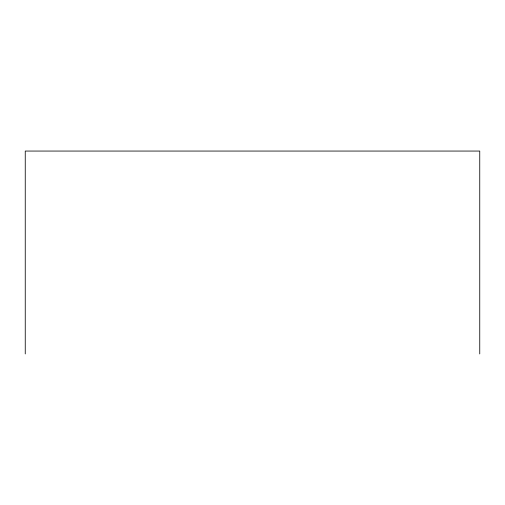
<?xml version="1.0" encoding="UTF-8"?>
<svg xmlns="http://www.w3.org/2000/svg" width="505" height="505" viewBox="0 0 505 505"><rect width="100%" height="100%" fill="white"/><g stroke="black" fill="none" stroke-linecap="round" stroke-linejoin="round"><path stroke-width="0.76" d="M479.75 353.942L479.75 151.058L25.25 151.058L25.25 353.942"/></g></svg>
